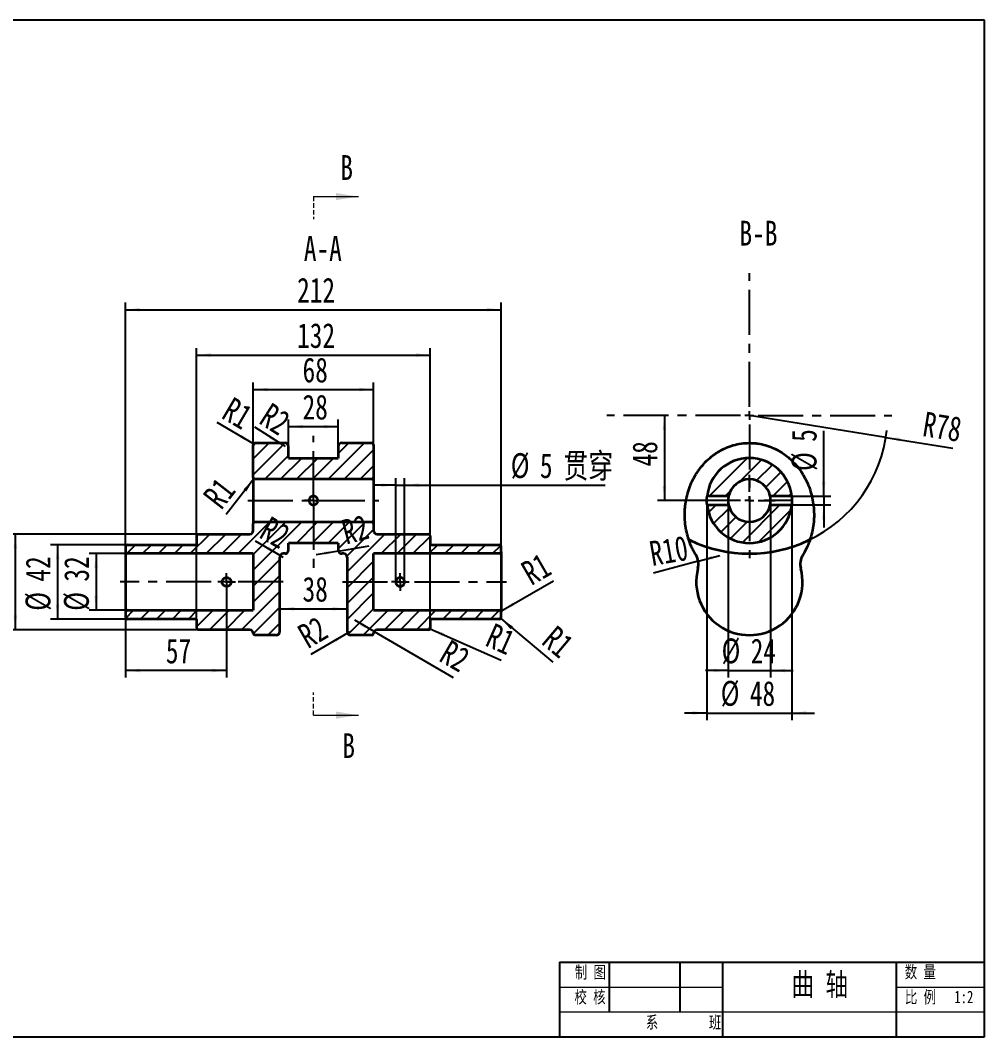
# Model space of a CAD drawing. Header units: millimetres. Extents: x 5 to 415, y 5 to 292.
# Drawn here: x 142.8 to 415, y 5 to 292 of the extents above; entities that cross this region are included whole.
import ezdxf

# ---------------------------------------------------------------- set-up
doc = ezdxf.new("R2010")
doc.units = ezdxf.units.MM
doc.linetypes.add('CENTERX2', pattern=[20.32, 12.7, -2.54, 2.54, -2.54])
doc.linetypes.add('HIDDEN', pattern=[1.905, 1.27, -0.635])
for name, color, linetype in [('中心线', 6, 'CENTERX2'), ('剖面线', 1, 'Continuous'), ('尺寸', 7, 'Continuous')]:
    doc.layers.add(name, color=color, linetype=linetype)
doc.layers.add('轮廓', color=4, linetype='Continuous', lineweight=35)
doc.styles.add('SLDTEXTSTYLE0', font='HYSWLONGFANGSONG.TTF', dxfattribs={"bigfont": 'bigfont'})
doc.styles.add('SLDTEXTSTYLE1', font='HYSWLONGFANGSONG.TTF')
doc.dimstyles.new('SLDDIMSTYLE0', dxfattribs={"dimtxt": 7, "dimasz": 4.08, "dimexe": 0, "dimexo": 0.0625, "dimgap": 1.75, "dimtad": 2, "dimdec": 1, "dimlfac": 2, "dimrnd": 1e-09, "dimzin": 12, "dimdsep": 46, "dimtxsty": 'SLDTEXTSTYLE1', "dimsah": 1, "dimcen": 0.09, "dimadec": 0, "dimazin": 3, "dimtfac": 1, "dimtdec": 1, "dimtofl": 0, "dimtmove": 0, "dimatfit": 3, "dimfxl": 0, "dimfrac": 2, "dimtolj": 1, "dimtzin": 12, "dimarcsym": 0})
doc.dimstyles.new('SLDDIMSTYLE1', dxfattribs={"dimtxt": 7, "dimasz": 4.08, "dimexe": 0, "dimexo": 0.0625, "dimgap": 1.75, "dimtad": 2, "dimdec": 1, "dimlfac": 2, "dimrnd": 1e-09, "dimzin": 12, "dimdsep": 46, "dimtxsty": 'SLDTEXTSTYLE1', "dimsah": 1, "dimcen": 0.09, "dimadec": 0, "dimazin": 3, "dimtfac": 1, "dimtdec": 1, "dimtmove": 0, "dimatfit": 0, "dimfxl": 0, "dimfrac": 2, "dimtolj": 1, "dimtzin": 12, "dimarcsym": 0})
doc.dimstyles.new('SLDDIMSTYLE2', dxfattribs={"dimtxt": 7, "dimasz": 4.08, "dimexe": 0, "dimexo": 0.0625, "dimgap": 1.75, "dimtad": 2, "dimdec": 1, "dimlfac": 2, "dimrnd": 1e-09, "dimzin": 12, "dimdsep": 46, "dimtxsty": 'SLDTEXTSTYLE1', "dimsah": 1, "dimcen": 0, "dimadec": 0, "dimazin": 3, "dimtfac": 1, "dimtdec": 1, "dimtofl": 0, "dimtmove": 0, "dimatfit": 3, "dimfxl": 0, "dimfrac": 2, "dimtolj": 1, "dimtzin": 12, "dimarcsym": 0})
doc.dimstyles.new('SLDDIMSTYLE3', dxfattribs={"dimtxt": 7, "dimasz": 4.08, "dimexe": 0, "dimexo": 0.0625, "dimgap": 1.75, "dimtad": 2, "dimdec": 1, "dimlfac": 2, "dimrnd": 1e-09, "dimzin": 12, "dimdsep": 46, "dimtxsty": 'SLDTEXTSTYLE1', "dimsah": 1, "dimcen": 0, "dimadec": 0, "dimazin": 3, "dimtfac": 1, "dimtdec": 1, "dimtofl": 0, "dimtmove": 1, "dimatfit": 3, "dimfxl": 0, "dimfrac": 2, "dimtolj": 1, "dimtzin": 12, "dimarcsym": 0})

# ---------------------------------------------------------------- blocks, each defined once
blk = doc.blocks.new('_D_5')
at = {"layer": '尺寸'}
for p, q in [((173.04, 141.4), (162.21, 141.4)), ((164.21, 141.4), (164.21, 125.4)), ((173.04, 125.4), (162.21, 125.4))]:
    blk.add_line(p, q, dxfattribs=at)
for points in [[(164.21, 141.4), (163.7, 137.32), (164.71, 137.32)], [(164.21, 125.4), (164.71, 129.48), (163.7, 129.48)]]:
    blk.add_solid(points, dxfattribs=at)
at = {"layer": '尺寸', "char_height": 7, "attachment_point": 1, "rotation": 90, "style": 'SLDTEXTSTYLE1'}
for s, insert in [('32', (155.18, 133.5)), ('%%c', (155.15, 125.27))]:
    blk.add_mtext(s, dxfattribs=dict(at, insert=insert))
blk = doc.blocks.new('_D_6')
at = {"layer": '尺寸'}
for p, q in [((173.04, 143.9), (151.34, 143.9)), ((153.34, 143.9), (153.34, 122.9)), ((173.04, 122.9), (151.34, 122.9))]:
    blk.add_line(p, q, dxfattribs=at)
for points in [[(153.34, 143.9), (152.84, 139.82), (153.85, 139.82)], [(153.34, 122.9), (153.85, 126.98), (152.84, 126.98)]]:
    blk.add_solid(points, dxfattribs=at)
at = {"layer": '尺寸', "char_height": 7, "attachment_point": 1, "rotation": 90, "style": 'SLDTEXTSTYLE1'}
for s, insert in [('42', (144.32, 133.5)), ('%%c', (144.29, 125.27))]:
    blk.add_mtext(s, dxfattribs=dict(at, insert=insert))
blk = doc.blocks.new('_D_7')
at = {"layer": '尺寸'}
for p, q in [((193.04, 146.9), (139.41, 146.9)), ((141.41, 146.9), (141.41, 119.9)), ((193.04, 119.9), (139.41, 119.9))]:
    blk.add_line(p, q, dxfattribs=at)
for points in [[(141.41, 146.9), (140.9, 142.82), (141.91, 142.82)], [(141.41, 119.9), (141.91, 123.98), (140.9, 123.98)]]:
    blk.add_solid(points, dxfattribs=at)
at = {"layer": '尺寸', "char_height": 7, "attachment_point": 1, "rotation": 90, "style": 'SLDTEXTSTYLE1'}
for s, insert in [('54', (132.38, 133.5)), ('%%c', (132.35, 125.27))]:
    blk.add_mtext(s, dxfattribs=dict(at, insert=insert))
blk = doc.blocks.new('_D_8')
at = {"layer": '尺寸'}
for p, q in [((218.54, 171.65), (218.54, 179.27)), ((232.54, 171.65), (232.54, 179.27)), ((218.54, 177.27), (232.54, 177.27))]:
    blk.add_line(p, q, dxfattribs=at)
for points in [[(218.54, 177.27), (222.62, 176.76), (222.62, 177.78)], [(232.54, 177.27), (228.46, 177.78), (228.46, 176.76)]]:
    blk.add_solid(points, dxfattribs=at)
at = {"layer": '尺寸', "insert": (222.48, 186.29), "char_height": 7, "attachment_point": 1, "style": 'SLDTEXTSTYLE1'}
blk.add_mtext('28', dxfattribs=at)
blk = doc.blocks.new('_D_9')
at = {"layer": '尺寸'}
for p, q in [((208.54, 172.15), (208.54, 189.74)), ((242.54, 172.15), (242.54, 189.74)), ((208.54, 187.74), (242.54, 187.74))]:
    blk.add_line(p, q, dxfattribs=at)
for points in [[(208.54, 187.74), (212.62, 187.23), (212.62, 188.25)], [(242.54, 187.74), (238.46, 188.25), (238.46, 187.23)]]:
    blk.add_solid(points, dxfattribs=at)
at = {"layer": '尺寸', "insert": (222.48, 196.76), "char_height": 7, "attachment_point": 1, "style": 'SLDTEXTSTYLE1'}
blk.add_mtext('68', dxfattribs=at)
blk = doc.blocks.new('_D_10')
at = {"layer": '尺寸'}
for p, q in [((172.54, 141.9), (172.54, 212.29)), ((172.54, 210.29), (278.54, 210.29)), ((278.54, 141.9), (278.54, 212.29))]:
    blk.add_line(p, q, dxfattribs=at)
for points in [[(172.54, 210.29), (176.62, 209.78), (176.62, 210.8)], [(278.54, 210.29), (274.46, 210.8), (274.46, 209.78)]]:
    blk.add_solid(points, dxfattribs=at)
at = {"layer": '尺寸', "insert": (220.94, 219.31), "char_height": 7, "attachment_point": 1, "style": 'SLDTEXTSTYLE1'}
blk.add_mtext('212', dxfattribs=at)
blk = doc.blocks.new('_D_11')
at = {"layer": '尺寸'}
blk.add_line((216.04, 125.83), (235.04, 125.83), dxfattribs=at)
for points in [[(216.04, 125.83), (220.12, 125.32), (220.12, 126.34)], [(235.04, 125.83), (230.96, 126.34), (230.96, 125.32)]]:
    blk.add_solid(points, dxfattribs=at)
at = {"layer": '尺寸', "insert": (222.48, 134.85), "char_height": 7, "attachment_point": 1, "style": 'SLDTEXTSTYLE1'}
blk.add_mtext('38', dxfattribs=at)
blk = doc.blocks.new('_D_12')
at = {"layer": '尺寸'}
for p, q in [((248.79, 160.73), (242.44, 160.73)), ((248.79, 133.4), (248.79, 162.73)), ((248.79, 160.73), (251.29, 160.73)), ((251.29, 133.4), (251.29, 162.73)), ((251.29, 160.73), (307.85, 160.73))]:
    blk.add_line(p, q, dxfattribs=at)
for points in [[(248.79, 160.73), (244.71, 161.24), (244.71, 160.22)], [(251.29, 160.73), (255.37, 160.22), (255.37, 161.24)]]:
    blk.add_solid(points, dxfattribs=at)
at = {"layer": '尺寸', "char_height": 7, "attachment_point": 1}
for s, insert, style in [('%%c', (281.24, 169.78), 'SLDTEXTSTYLE1'), ('5', (289.47, 169.75), 'SLDTEXTSTYLE1'), (' 贯穿', (292.54, 169.75), 'SLDTEXTSTYLE0')]:
    blk.add_mtext(s, dxfattribs=dict(at, insert=insert, style=style))
blk = doc.blocks.new('_D_13')
at = {"layer": '尺寸'}
for q in [(278.04, 123.4), (293.08, 110.72)]:
    blk.add_line((278.43, 123.08), q, dxfattribs=at)
blk.add_solid([(278.43, 123.08), (281.22, 120.06), (281.87, 120.83)], dxfattribs=at)
at = {"layer": '尺寸', "insert": (294.12, 121.47), "char_height": 7, "attachment_point": 1, "rotation": 319.8545, "style": 'SLDTEXTSTYLE1'}
blk.add_mtext('R1', dxfattribs=at)
blk = doc.blocks.new('_D_14')
at = {"layer": '尺寸'}
for q in [(293.29, 133.7), (278.04, 124.9)]:
    blk.add_line((278.48, 125.15), q, dxfattribs=at)
blk.add_solid([(278.48, 125.15), (282.27, 126.75), (281.76, 127.63)], dxfattribs=at)
at = {"layer": '尺寸', "insert": (283.55, 138.3), "char_height": 7, "attachment_point": 1, "rotation": 30, "style": 'SLDTEXTSTYLE1'}
blk.add_mtext('R1', dxfattribs=at)
blk = doc.blocks.new('_D_15')
at = {"layer": '尺寸'}
for q in [(258.04, 120.4), (278.52, 111.3)]:
    blk.add_line((258.5, 120.2), q, dxfattribs=at)
blk.add_solid([(258.5, 120.2), (262.02, 118.07), (262.44, 119)], dxfattribs=at)
at = {"layer": '尺寸', "insert": (276.54, 121.94), "char_height": 7, "attachment_point": 1, "rotation": 336.0336, "style": 'SLDTEXTSTYLE1'}
blk.add_mtext('R1', dxfattribs=at)
blk = doc.blocks.new('_D_16')
at = {"layer": '尺寸'}
for q in [(237.19, 122.59), (264.95, 106.45)]:
    blk.add_line((242.68, 119.4), q, dxfattribs=at)
blk.add_solid([(242.68, 119.4), (239.41, 121.89), (238.9, 121.01)], dxfattribs=at)
at = {"layer": '尺寸', "insert": (264.15, 117.33), "char_height": 7, "attachment_point": 1, "rotation": 330, "style": 'SLDTEXTSTYLE1'}
blk.add_mtext('R2', dxfattribs=at)
blk = doc.blocks.new('_D_17')
at = {"layer": '尺寸'}
for q in [(241.26, 143.58), (226.31, 141.1)]:
    blk.add_line((232.58, 142.14), q, dxfattribs=at)
blk.add_solid([(232.58, 142.14), (228.47, 141.97), (228.64, 140.97)], dxfattribs=at)
at = {"layer": '尺寸', "insert": (232.99, 150.71), "char_height": 7, "attachment_point": 1, "rotation": 15, "style": 'SLDTEXTSTYLE1'}
blk.add_mtext('R2', dxfattribs=at)
blk = doc.blocks.new('_D_18')
at = {"layer": '尺寸'}
for q in [(209.21, 144.92), (217.04, 140.4)]:
    blk.add_line((216.18, 140.9), q, dxfattribs=at)
blk.add_solid([(216.18, 140.9), (212.9, 143.38), (212.39, 142.5)], dxfattribs=at)
at = {"layer": '尺寸', "insert": (213.4, 152.18), "char_height": 7, "attachment_point": 1, "rotation": 330, "style": 'SLDTEXTSTYLE1'}
blk.add_mtext('R2', dxfattribs=at)
blk = doc.blocks.new('_D_19')
at = {"layer": '尺寸'}
for q in [(224.85, 112.93), (236.04, 119.4)]:
    blk.add_line((235.18, 118.9), q, dxfattribs=at)
blk.add_solid([(235.18, 118.9), (231.39, 117.3), (231.9, 116.42)], dxfattribs=at)
at = {"layer": '尺寸', "insert": (220.49, 120.47), "char_height": 7, "attachment_point": 1, "rotation": 30, "style": 'SLDTEXTSTYLE1'}
blk.add_mtext('R2', dxfattribs=at)
blk = doc.blocks.new('_D_20')
at = {"layer": '尺寸'}
for q in [(200.9, 152.45), (209.04, 162.9)]:
    blk.add_line((208.74, 162.5), q, dxfattribs=at)
blk.add_solid([(208.74, 162.5), (205.83, 159.6), (206.63, 158.97)], dxfattribs=at)
at = {"layer": '尺寸', "insert": (194.02, 157.81), "char_height": 7, "attachment_point": 1, "rotation": 52.054, "style": 'SLDTEXTSTYLE1'}
blk.add_mtext('R1', dxfattribs=at)
blk = doc.blocks.new('_D_21')
at = {"layer": '尺寸'}
for p, q in [((201.04, 130.9), (201.04, 106.4)), ((172.54, 124.9), (172.54, 106.4)), ((201.04, 108.4), (172.54, 108.4))]:
    blk.add_line(p, q, dxfattribs=at)
for points in [[(172.54, 108.4), (176.62, 107.89), (176.62, 108.91)], [(201.04, 108.4), (196.96, 108.91), (196.96, 107.89)]]:
    blk.add_solid(points, dxfattribs=at)
at = {"layer": '尺寸', "insert": (183.9, 117.42), "char_height": 7, "attachment_point": 1, "style": 'SLDTEXTSTYLE1'}
blk.add_mtext('57', dxfattribs=at)
blk = doc.blocks.new('_D_22')
at = {"layer": '尺寸'}
for q in [(198.42, 178.41), (209.04, 172.15)]:
    blk.add_line((208.61, 172.4), q, dxfattribs=at)
blk.add_solid([(208.61, 172.4), (205.36, 174.91), (204.84, 174.04)], dxfattribs=at)
at = {"layer": '尺寸', "insert": (202.82, 185.88), "char_height": 7, "attachment_point": 1, "rotation": 329.4909, "style": 'SLDTEXTSTYLE1'}
blk.add_mtext('R1', dxfattribs=at)
blk = doc.blocks.new('_D_23')
at = {"layer": '尺寸'}
for p, q in [((192.54, 122.9), (192.54, 199.47)), ((258.54, 122.9), (258.54, 199.47)), ((192.54, 197.47), (258.54, 197.47))]:
    blk.add_line(p, q, dxfattribs=at)
for points in [[(192.54, 197.47), (196.62, 196.96), (196.62, 197.97)], [(258.54, 197.47), (254.46, 197.97), (254.46, 196.96)]]:
    blk.add_solid(points, dxfattribs=at)
at = {"layer": '尺寸', "insert": (220.94, 206.49), "char_height": 7, "attachment_point": 1, "style": 'SLDTEXTSTYLE1'}
blk.add_mtext('132', dxfattribs=at)
blk = doc.blocks.new('_D_24')
at = {"layer": '尺寸'}
for q in [(209.02, 177.1), (217.54, 171.65)]:
    blk.add_line((216.7, 172.19), q, dxfattribs=at)
blk.add_solid([(216.7, 172.19), (213.54, 174.81), (212.99, 173.96)], dxfattribs=at)
at = {"layer": '尺寸', "insert": (213.6, 184.27), "char_height": 7, "attachment_point": 1, "rotation": 327.3948, "style": 'SLDTEXTSTYLE1'}
blk.add_mtext('R2', dxfattribs=at)
blk = doc.blocks.new('SW_CENTERMARKSYMBOL_2')
at = {"layer": '中心线', "color": 0}
for p, q in [((-1.25, 0), (-2.5, 0)), ((0, 0), (-1.25, 0)), ((0, 1.25), (0, 2.5)), ((0, 0), (0, 1.25)), ((0, 0), (0, -1.25)), ((0, 0), (1.25, 0)), ((1.25, 0), (2.5, 0)), ((0, -1.25), (0, -2.5))]:
    blk.add_line(p, q, dxfattribs=at)
blk = doc.blocks.new('SW_CENTERMARKSYMBOL_3')
at = {"layer": '中心线', "color": 0}
for p, q in [((0, 1.25), (0, 18.24)), ((-1.25, 0), (-2.5, 0)), ((0, 0), (-1.25, 0)), ((0, 0), (0, 1.25)), ((0, 0), (0, -1.25)), ((0, 0), (1.25, 0)), ((1.25, 0), (2.5, 0)), ((0, -1.25), (0, -19.82))]:
    blk.add_line(p, q, dxfattribs=at)
blk = doc.blocks.new('SW_CENTERMARKSYMBOL_4')
at = {"layer": '中心线', "color": 0}
for p, q in [((-1.25, 0), (-2.5, 0)), ((0, 0), (-1.25, 0)), ((0, 1.25), (0, 2.5)), ((0, 0), (0, 1.25)), ((0, 0), (0, -1.25)), ((0, 0), (1.25, 0)), ((1.25, 0), (2.5, 0)), ((0, -1.25), (0, -2.5))]:
    blk.add_line(p, q, dxfattribs=at)
blk = doc.blocks.new('_D_25')
at = {"layer": '尺寸'}
for p, q in [((324.62, 180.4), (324.62, 156.4)), ((341.34, 156.4), (322.62, 156.4))]:
    blk.add_line(p, q, dxfattribs=at)
for points in [[(324.62, 180.4), (324.11, 176.32), (325.12, 176.32)], [(324.62, 156.4), (325.12, 160.48), (324.11, 160.48)]]:
    blk.add_solid(points, dxfattribs=at)
at = {"layer": '尺寸', "insert": (315.59, 166.01), "char_height": 7, "attachment_point": 1, "rotation": 90, "style": 'SLDTEXTSTYLE1'}
blk.add_mtext('48', dxfattribs=at)
blk = doc.blocks.new('_D_26')
at = {"layer": '尺寸'}
for q in [(348.59, 180.4), (405.97, 171.21)]:
    blk.add_line((387.1, 174.23), q, dxfattribs=at)
blk.add_arc((348.59, 180.4), 39, 295.3837, 353.841, dxfattribs=at)
blk.add_solid([(387.1, 174.23), (391.05, 173.09), (391.21, 174.09)], dxfattribs=at)
at = {"layer": '尺寸', "insert": (398.32, 181.56), "char_height": 7, "attachment_point": 1, "rotation": 350.9053, "style": 'SLDTEXTSTYLE1'}
blk.add_mtext('R78', dxfattribs=at)
blk = doc.blocks.new('_D_27')
at = {"layer": '尺寸'}
for p, q in [((369.58, 157.65), (369.58, 176.05)), ((360.53, 157.65), (371.58, 157.65)), ((360.53, 155.15), (371.58, 155.15)), ((369.58, 157.65), (369.58, 155.15)), ((369.58, 155.15), (369.58, 148.8))]:
    blk.add_line(p, q, dxfattribs=at)
for points in [[(369.58, 157.65), (370.09, 161.73), (369.07, 161.73)], [(369.58, 155.15), (369.07, 151.07), (370.09, 151.07)]]:
    blk.add_solid(points, dxfattribs=at)
at = {"layer": '尺寸', "char_height": 7, "attachment_point": 1, "rotation": 90, "style": 'SLDTEXTSTYLE1'}
for s, insert in [('5', (360.56, 172.98)), ('%%c', (360.53, 164.75))]:
    blk.add_mtext(s, dxfattribs=dict(at, insert=insert))
blk = doc.blocks.new('_D_28')
at = {"layer": '尺寸'}
for q in [(340.3, 140.9), (321.5, 135.9)]:
    blk.add_line((334.16, 139.27), q, dxfattribs=at)
blk.add_solid([(334.16, 139.27), (338.23, 139.83), (337.97, 140.81)], dxfattribs=at)
at = {"layer": '尺寸', "insert": (319.96, 144.79), "char_height": 7, "attachment_point": 1, "rotation": 9.8565, "style": 'SLDTEXTSTYLE1'}
blk.add_mtext('R10', dxfattribs=at)
blk = doc.blocks.new('_D_29')
at = {"layer": '尺寸'}
for p, q in [((342.59, 156.4), (342.59, 106.4)), ((354.59, 156.4), (354.59, 106.4)), ((342.59, 108.4), (336.24, 108.4)), ((342.59, 108.4), (354.59, 108.4)), ((354.59, 108.4), (360.94, 108.4))]:
    blk.add_line(p, q, dxfattribs=at)
for points in [[(342.59, 108.4), (338.51, 108.91), (338.51, 107.89)], [(354.59, 108.4), (358.67, 107.89), (358.67, 108.91)]]:
    blk.add_solid(points, dxfattribs=at)
at = {"layer": '尺寸', "char_height": 7, "attachment_point": 1, "rotation": 0, "style": 'SLDTEXTSTYLE1'}
for s, insert in [('%%c', (340.74, 117.45)), ('24', (348.97, 117.42))]:
    blk.add_mtext(s, dxfattribs=dict(at, insert=insert))
blk = doc.blocks.new('_D_30')
at = {"layer": '尺寸'}
for p, q in [((336.59, 156.4), (336.59, 94.4)), ((360.59, 156.4), (360.59, 94.4)), ((336.59, 96.4), (330.24, 96.4)), ((336.59, 96.4), (360.59, 96.4)), ((360.59, 96.4), (366.94, 96.4))]:
    blk.add_line(p, q, dxfattribs=at)
for points in [[(336.59, 96.4), (332.51, 96.91), (332.51, 95.89)], [(360.59, 96.4), (364.67, 95.89), (364.67, 96.91)]]:
    blk.add_solid(points, dxfattribs=at)
at = {"layer": '尺寸', "char_height": 7, "attachment_point": 1, "style": 'SLDTEXTSTYLE1'}
for s, insert in [('%%c', (340.5, 105.45)), ('48', (348.73, 105.42))]:
    blk.add_mtext(s, dxfattribs=dict(at, insert=insert))
blk = doc.blocks.new('SW_CENTERMARKSYMBOL_5')
at = {"layer": '中心线', "color": 0}
for p, q in [((0, 2.5), (0, 7.25)), ((-2.5, 0), (-7.25, 0)), ((0, 0), (-1.25, 0)), ((0, 0), (0, 1.25)), ((0, 0), (0, -1.25)), ((0, 0), (1.25, 0)), ((2.5, 0), (7.25, 0)), ((0, -2.5), (0, -7.25))]:
    blk.add_line(p, q, dxfattribs=at)
blk = doc.blocks.new('SW_CENTERMARKSYMBOL_6')
at = {"layer": '中心线', "color": 0}
for p, q in [((0, 2.5), (0, 40.25)), ((-2.5, 0), (-40.25, 0)), ((0, 0), (-1.25, 0)), ((0, 0), (0, 1.25)), ((0, 0), (0, -1.25)), ((0, 0), (1.25, 0)), ((2.5, 0), (40.25, 0)), ((0, -2.5), (0, -40.25))]:
    blk.add_line(p, q, dxfattribs=at)

msp = doc.modelspace()

# ---------------------------------------------------------------- hatches: boundary and pattern name
at = {"layer": '剖面线'}
h = msp.add_hatch(dxfattribs=at)
h.set_pattern_fill('ANSI31', color=256, style=0)
edge = h.paths.add_edge_path(flags=0)
edge.add_line((209.045, 162.399), (242.045, 162.399))
edge.add_arc((242.045, 162.899), 0.5, 270, 360)
edge.add_line((242.545, 162.899), (242.545, 172.149))
edge.add_arc((242.045, 172.149), 0.5, 0, 90)
edge.add_line((242.045, 172.649), (233.545, 172.649))
edge.add_arc((233.545, 171.649), 1, 90, 180)
edge.add_line((232.545, 171.649), (232.545, 168.399))
edge.add_line((232.545, 168.399), (218.545, 168.399))
edge.add_line((218.545, 168.399), (218.545, 171.649))
edge.add_arc((217.545, 171.649), 1, 0, 90)
edge.add_line((217.545, 172.649), (209.045, 172.649))
edge.add_arc((209.045, 172.149), 0.5, 90, 180)
edge.add_line((208.545, 172.149), (208.545, 162.899))
edge.add_arc((209.045, 162.899), 0.5, 180, 270)
h = msp.add_hatch(dxfattribs=at)
h.set_pattern_fill('ANSI31', color=256, style=0)
edge = h.paths.add_edge_path(flags=0)
edge.add_line((354.463, 157.649), (360.529, 157.649))
edge.add_arc((348.594, 156.399), 12, 5.97916, 174.02084)
edge.add_line((336.66, 157.649), (342.726, 157.649))
edge.add_arc((348.594, 156.399), 6, 12.0247, 167.9753, ccw=False)
h = msp.add_hatch(dxfattribs=at)
h.set_pattern_fill('ANSI31', color=256, style=0)
edge = h.paths.add_edge_path(flags=0)
edge.add_line((360.529, 155.149), (354.463, 155.149))
edge.add_arc((348.594, 156.399), 6, 192.0247, 347.9753, ccw=False)
edge.add_line((342.726, 155.149), (336.66, 155.149))
edge.add_arc((348.594, 156.399), 12, 185.97916, 354.02084)
h = msp.add_hatch(dxfattribs=at)
h.set_pattern_fill('ANSI31', color=256, style=0)
edge = h.paths.add_edge_path(flags=0)
edge.add_line((278.545, 141.899), (278.545, 143.399))
edge.add_arc((278.045, 143.399), 0.5, 0, 90)
edge.add_line((278.045, 143.899), (258.545, 143.899))
edge.add_line((258.545, 143.899), (258.545, 146.399))
edge.add_arc((258.045, 146.399), 0.5, 0, 90)
edge.add_line((258.045, 146.899), (243.545, 146.899))
edge.add_arc((243.545, 147.899), 1, 180, 270, ccw=False)
edge.add_line((242.545, 147.899), (242.545, 149.899))
edge.add_arc((242.045, 149.899), 0.5, 0, 90)
edge.add_line((242.045, 150.399), (209.045, 150.399))
edge.add_arc((209.045, 149.899), 0.5, 90, 180)
edge.add_line((208.545, 149.899), (208.545, 147.899))
edge.add_arc((207.545, 147.899), 1, 270, 360, ccw=False)
edge.add_line((207.545, 146.899), (193.045, 146.899))
edge.add_arc((193.045, 146.399), 0.5, 90, 180)
edge.add_line((192.545, 146.399), (192.545, 143.899))
edge.add_line((192.545, 143.899), (173.045, 143.899))
edge.add_arc((173.045, 143.399), 0.5, 90, 180)
edge.add_line((172.545, 143.399), (172.545, 141.899))
edge.add_arc((173.045, 141.899), 0.5, 180, 270)
edge.add_line((173.045, 141.399), (208.545, 141.399))
edge.add_line((208.545, 141.399), (208.545, 125.399))
edge.add_line((208.545, 125.399), (173.045, 125.399))
edge.add_arc((173.045, 124.899), 0.5, 90, 180)
edge.add_line((172.545, 124.899), (172.545, 123.399))
edge.add_arc((173.045, 123.399), 0.5, 180, 270)
edge.add_line((173.045, 122.899), (192.545, 122.899))
edge.add_line((192.545, 122.899), (192.545, 120.399))
edge.add_arc((193.045, 120.399), 0.5, 180, 270)
edge.add_line((193.045, 119.899), (207.545, 119.899))
edge.add_arc((207.545, 118.899), 1, 0, 90, ccw=False)
edge.add_arc((209.045, 118.899), 0.5, 180, 270)
edge.add_line((209.045, 118.399), (215.045, 118.399))
edge.add_arc((215.045, 119.399), 1, 270, 360)
edge.add_line((216.045, 119.399), (216.045, 140.399))
edge.add_arc((217.045, 140.399), 1, 90, 180, ccw=False)
edge.add_line((217.045, 141.399), (217.545, 141.399))
edge.add_arc((217.545, 142.399), 1, 270, 360)
edge.add_line((218.545, 142.399), (218.545, 144.399))
edge.add_line((218.545, 144.399), (232.545, 144.399))
edge.add_line((232.545, 144.399), (232.545, 142.399))
edge.add_arc((233.545, 142.399), 1, 180, 270)
edge.add_line((233.545, 141.399), (234.045, 141.399))
edge.add_arc((234.045, 140.399), 1, 0, 90, ccw=False)
edge.add_line((235.045, 140.399), (235.045, 119.399))
edge.add_arc((236.045, 119.399), 1, 180, 270)
edge.add_line((236.045, 118.399), (242.045, 118.399))
edge.add_arc((242.045, 118.899), 0.5, 270, 360)
edge.add_arc((243.545, 118.899), 1, 90, 180, ccw=False)
edge.add_line((243.545, 119.899), (258.045, 119.899))
edge.add_arc((258.045, 120.399), 0.5, 270, 360)
edge.add_line((258.545, 120.399), (258.545, 122.899))
edge.add_line((258.545, 122.899), (278.045, 122.899))
edge.add_arc((278.045, 123.399), 0.5, 270, 360)
edge.add_line((278.545, 123.399), (278.545, 124.899))
edge.add_arc((278.045, 124.899), 0.5, 0, 90)
edge.add_line((278.045, 125.399), (242.545, 125.399))
edge.add_line((242.545, 125.399), (242.545, 141.399))
edge.add_line((242.545, 141.399), (278.045, 141.399))
edge.add_arc((278.045, 141.899), 0.5, 270, 360)

# ---------------------------------------------------------------- linework, layer by layer
at = {"color": 7, "linetype": 'Continuous', "lineweight": 25}
for p, q in [((415, 292), (5, 292)), ((415, 5), (415, 292)), ((295, 26), (415, 26)), ((295, 26), (295, 5)), ((309, 26), (309, 12)), ((329, 26), (329, 12)), ((340.986, 26), (341, 5)), ((390, 26), (390, 5)), ((340.986, 12), (340.986, 5)), ((5, 5), (415, 5))]:
    msp.add_line(p, q, dxfattribs=at)
at = {"color": 7, "linetype": 'HIDDEN', "lineweight": 18}
for p, q in [((225.545, 242.232), (225.545, 235.882)), ((225.545, 95.799), (225.545, 102.149))]:
    msp.add_line(p, q, dxfattribs=at)
at = {"color": 7, "linetype": 'Continuous', "lineweight": 18}
for p, q in [((225.545, 242.232), (238.245, 242.232)), ((225.545, 95.799), (238.245, 95.799)), ((295, 19), (340.991, 19)), ((390, 19), (415, 19)), ((295, 12), (415, 12))]:
    msp.add_line(p, q, dxfattribs=at)
for points in [[(238.245, 242.232), (231.895, 243.248), (231.895, 241.216)], [(238.245, 95.799), (231.895, 96.815), (231.895, 94.783)]]:
    msp.add_solid(points, dxfattribs=at)
at = {"layer": '中心线'}
for p, q in [((207.045, 156.399), (244.045, 156.399)), ((343.06, 156.399), (334.969, 156.399)), ((360.856, 156.399), (352.765, 156.399)), ((217.045, 133.399), (171.045, 133.399)), ((233.751, 133.399), (280.045, 133.399))]:
    msp.add_line(p, q, dxfattribs=at)
at = {"layer": '轮廓'}
for p, q in [((209.045, 172.649), (217.545, 172.649)), ((217.545, 172.642), (217.545, 172.649)), ((233.545, 172.649), (242.045, 172.649)), ((233.545, 172.642), (233.545, 172.649)), ((208.545, 162.899), (208.545, 172.149)), ((218.545, 171.649), (218.545, 171.642)), ((218.545, 168.399), (218.545, 171.649)), ((232.545, 171.649), (232.545, 171.642)), ((232.545, 171.649), (232.545, 168.399)), ((242.545, 172.149), (242.545, 162.899)), ((218.545, 168.399), (232.545, 168.399)), ((208.545, 162.899), (208.545, 149.899)), ((242.045, 162.399), (209.045, 162.399)), ((242.545, 162.899), (242.545, 149.899)), ((342.726, 157.649), (336.66, 157.649)), ((336.66, 155.149), (342.726, 155.149)), ((360.529, 157.649), (354.463, 157.649)), ((354.463, 155.149), (360.529, 155.149)), ((208.545, 147.899), (208.545, 149.899)), ((209.045, 150.399), (242.045, 150.399)), ((242.545, 149.899), (242.545, 147.899)), ((192.545, 146.399), (192.545, 143.899)), ((193.045, 146.899), (207.545, 146.899)), ((243.545, 146.899), (258.045, 146.899)), ((258.545, 143.899), (258.545, 146.399)), ((173.045, 143.899), (192.545, 143.899)), ((232.545, 144.399), (218.545, 144.399)), ((218.545, 142.399), (218.545, 144.399)), ((232.545, 144.399), (232.545, 142.399)), ((258.545, 143.899), (278.045, 143.899)), ((172.545, 143.399), (172.545, 141.899)), ((172.545, 141.899), (172.545, 124.899)), ((208.545, 141.399), (173.045, 141.399)), ((208.545, 141.399), (208.545, 125.399)), ((217.545, 141.399), (217.045, 141.399)), ((234.045, 141.399), (233.545, 141.399)), ((278.045, 141.399), (242.545, 141.399)), ((242.545, 125.399), (242.545, 141.399)), ((278.545, 141.899), (278.545, 143.399)), ((278.545, 141.899), (278.545, 124.899)), ((216.045, 119.399), (216.045, 140.399)), ((235.045, 140.399), (235.045, 119.399)), ((172.545, 124.899), (172.545, 123.399)), ((173.045, 125.399), (208.545, 125.399)), ((242.545, 125.399), (278.045, 125.399)), ((278.545, 123.399), (278.545, 124.899)), ((192.545, 122.899), (173.045, 122.899)), ((192.545, 122.899), (192.545, 120.399)), ((278.045, 122.899), (258.545, 122.899)), ((258.545, 120.399), (258.545, 122.899)), ((207.545, 119.899), (193.045, 119.899)), ((215.045, 118.399), (209.045, 118.399)), ((242.045, 118.399), (236.045, 118.399)), ((258.045, 119.899), (243.545, 119.899))]:
    msp.add_line(p, q, dxfattribs=at)
for centre, radius, start, end in [((209.045, 172.149), 0.5, 90, 180), ((217.545, 171.649), 1, 0, 90), ((233.545, 171.649), 1, 90, 180), ((242.045, 172.149), 0.5, 0, 90), ((348.594, 156.399), 12, 5.97916, 174.02084), ((209.045, 162.899), 0.5, 180, 270), ((242.045, 162.899), 0.5, 270, 0), ((348.594, 156.399), 6, 12.0247, 167.9753), ((348.594, 156.399), 12, 185.97916, 354.02084), ((348.594, 156.399), 6, 192.0247, 347.9753), ((209.045, 149.899), 0.5, 90, 180), ((242.045, 149.899), 0.5, 0, 90), ((193.045, 146.399), 0.5, 90, 180), ((207.545, 147.899), 1, 270, 0), ((243.545, 147.899), 1, 180, 270), ((258.045, 146.399), 0.5, 0, 90), ((173.045, 143.399), 0.5, 90, 180), ((278.045, 143.399), 0.5, 0, 90), ((332.305, 146.067), 1, 197.34117, 244.61634), ((348.594, 180.399), 39, 244.61634, 295.38366), ((364.884, 146.067), 1, 295.38366, 342.65883), ((173.045, 141.899), 0.5, 180, 270), ((217.045, 140.399), 1, 90, 180), ((217.545, 142.399), 1, 270, 0), ((233.545, 142.399), 1, 180, 270), ((234.045, 140.399), 1, 0, 90), ((278.045, 141.899), 0.5, 270, 0), ((329.233, 138.411), 5, 345.48595, 31.47069), ((367.956, 138.411), 5, 148.52931, 194.51405), ((348.594, 133.399), 15, 165.48595, 14.51405), ((173.045, 124.899), 0.5, 90, 180), ((278.045, 124.899), 0.5, 0, 90), ((173.045, 123.399), 0.5, 180, 270), ((278.045, 123.399), 0.5, 270, 0), ((193.045, 120.399), 0.5, 180, 270), ((207.545, 118.899), 1, 0, 90), ((209.045, 118.899), 0.5, 180, 270), ((215.045, 119.399), 1, 270, 0), ((236.045, 119.399), 1, 180, 270), ((242.045, 118.899), 0.5, 270, 0), ((243.545, 118.899), 1, 90, 180), ((258.045, 120.399), 0.5, 270, 0)]:
    msp.add_arc(centre, radius, start, end, dxfattribs=at)
for points, knots in [([(331.35, 145.769), (330.887, 147.253), (330.588, 148.76), (330.371, 151.053), (330.338, 151.823), (330.349, 152.986), (330.362, 153.375), (330.409, 154.147), (330.442, 154.531), (330.658, 156.442), (330.985, 157.943), (331.597, 159.782), (331.73, 160.148), (332.013, 160.868), (332.164, 161.223), (332.645, 162.273), (333.003, 162.953), (333.596, 163.944), (333.804, 164.269), (334.238, 164.908), (334.466, 165.223), (335.175, 166.147), (335.681, 166.731), (336.756, 167.831), (337.325, 168.349), (338.231, 169.072), (338.542, 169.305), (339.179, 169.751), (339.504, 169.963), (340.493, 170.563), (341.175, 170.919), (342.232, 171.383), (342.59, 171.526), (343.318, 171.789), (343.69, 171.908), (344.809, 172.227), (345.563, 172.385), (347.084, 172.597), (347.851, 172.65), (349.013, 172.648), (349.404, 172.633), (350.177, 172.577), (350.56, 172.535), (351.701, 172.371), (352.45, 172.21), (353.555, 171.891), (353.921, 171.772), (354.646, 171.508), (355.006, 171.362), (356.073, 170.89), (356.753, 170.531), (358.059, 169.732), (358.684, 169.293), (359.58, 168.574), (359.873, 168.324), (360.443, 167.806), (360.723, 167.536), (361.535, 166.701), (362.037, 166.118), (362.968, 164.902), (363.396, 164.27), (364.183, 162.958), (364.541, 162.277), (365.025, 161.222), (365.177, 160.863), (365.46, 160.145), (365.591, 159.783), (366.198, 157.962), (366.526, 156.466), (366.788, 154.167), (366.836, 153.39), (366.847, 152.227), (366.841, 151.838), (366.808, 151.064), (366.782, 150.679), (366.601, 148.761), (366.301, 147.252), (365.839, 145.769)], [0, 0, 0, 0, 0.0625, 0.0625, 0.09375, 0.09375, 0.109375, 0.109375, 0.125, 0.125, 0.1875, 0.1875, 0.203125, 0.203125, 0.21875, 0.21875, 0.25, 0.25, 0.265625, 0.265625, 0.28125, 0.28125, 0.3125, 0.3125, 0.34375, 0.34375, 0.359375, 0.359375, 0.375, 0.375, 0.40625, 0.40625, 0.421875, 0.421875, 0.4375, 0.4375, 0.46875, 0.46875, 0.5, 0.5, 0.515625, 0.515625, 0.53125, 0.53125, 0.5625, 0.5625, 0.578125, 0.578125, 0.59375, 0.59375, 0.625, 0.625, 0.65625, 0.65625, 0.671875, 0.671875, 0.6875, 0.6875, 0.71875, 0.71875, 0.75, 0.75, 0.78125, 0.78125, 0.796875, 0.796875, 0.8125, 0.8125, 0.875, 0.875, 0.90625, 0.90625, 0.921875, 0.921875, 0.9375, 0.9375, 1, 1, 1, 1]), ([(224.295, 156.399), (224.295, 156.481), (224.303, 156.563), (224.335, 156.723), (224.359, 156.802), (224.422, 156.954), (224.46, 157.025), (224.551, 157.161), (224.603, 157.225), (224.776, 157.398), (224.915, 157.491), (225.14, 157.584), (225.22, 157.608), (225.381, 157.641), (225.462, 157.649), (225.626, 157.649), (225.709, 157.641), (225.869, 157.609), (225.947, 157.585), (226.099, 157.522), (226.172, 157.483), (226.307, 157.393), (226.37, 157.341), (226.487, 157.225), (226.538, 157.162), (226.629, 157.027), (226.668, 156.953), (226.731, 156.802), (226.754, 156.725), (226.786, 156.564), (226.795, 156.481), (226.795, 156.236), (226.762, 156.071), (226.668, 155.845), (226.629, 155.772), (226.538, 155.636), (226.487, 155.573), (226.372, 155.458), (226.308, 155.405), (226.172, 155.315), (226.101, 155.276), (225.873, 155.181), (225.711, 155.149), (225.463, 155.149), (225.382, 155.157), (225.221, 155.188), (225.142, 155.213), (224.991, 155.275), (224.919, 155.313), (224.783, 155.404), (224.719, 155.457), (224.547, 155.629), (224.453, 155.768), (224.359, 155.993), (224.335, 156.073), (224.303, 156.234), (224.295, 156.316), (224.295, 156.399)], [0, 0, 0, 0, 0.03125, 0.03125, 0.0625, 0.0625, 0.09375, 0.09375, 0.125, 0.125, 0.1875, 0.1875, 0.21875, 0.21875, 0.25, 0.25, 0.28125, 0.28125, 0.3125, 0.3125, 0.34375, 0.34375, 0.375, 0.375, 0.40625, 0.40625, 0.4375, 0.4375, 0.46875, 0.46875, 0.5, 0.5, 0.5625, 0.5625, 0.59375, 0.59375, 0.625, 0.625, 0.65625, 0.65625, 0.6875, 0.6875, 0.75, 0.75, 0.78125, 0.78125, 0.8125, 0.8125, 0.84375, 0.84375, 0.875, 0.875, 0.9375, 0.9375, 0.96875, 0.96875, 1, 1, 1, 1]), ([(336.66, 155.149), (336.66, 155.149), (336.659, 155.157), (336.655, 155.189), (336.653, 155.213), (336.647, 155.275), (336.643, 155.314), (336.635, 155.405), (336.631, 155.457), (336.623, 155.573), (336.618, 155.636), (336.61, 155.772), (336.607, 155.845), (336.601, 155.996), (336.598, 156.074), (336.595, 156.235), (336.594, 156.318), (336.594, 156.481), (336.595, 156.562), (336.598, 156.723), (336.601, 156.802), (336.607, 156.953), (336.61, 157.025), (336.618, 157.162), (336.623, 157.225), (336.631, 157.34), (336.635, 157.393), (336.643, 157.484), (336.647, 157.522), (336.653, 157.585), (336.655, 157.609), (336.659, 157.641), (336.66, 157.649), (336.66, 157.649)], [0, 0, 0, 0, 0.0625, 0.0625, 0.125, 0.125, 0.1875, 0.1875, 0.25, 0.25, 0.3125, 0.3125, 0.375, 0.375, 0.4375, 0.4375, 0.5, 0.5, 0.5625, 0.5625, 0.625, 0.625, 0.6875, 0.6875, 0.75, 0.75, 0.8125, 0.8125, 0.875, 0.875, 0.9375, 0.9375, 1, 1, 1, 1]), ([(342.726, 157.649), (342.726, 157.649), (342.724, 157.64), (342.717, 157.608), (342.713, 157.585), (342.7, 157.522), (342.693, 157.483), (342.677, 157.392), (342.668, 157.34), (342.651, 157.224), (342.643, 157.161), (342.627, 157.026), (342.619, 156.953), (342.607, 156.802), (342.603, 156.724), (342.596, 156.563), (342.594, 156.48), (342.594, 156.235), (342.601, 156.07), (342.619, 155.844), (342.627, 155.771), (342.643, 155.635), (342.651, 155.573), (342.668, 155.457), (342.677, 155.405), (342.693, 155.314), (342.7, 155.276), (342.719, 155.181), (342.726, 155.149), (342.726, 155.149)], [0, 0, 0, 0, 0.0625, 0.0625, 0.125, 0.125, 0.1875, 0.1875, 0.25, 0.25, 0.3125, 0.3125, 0.375, 0.375, 0.4375, 0.4375, 0.5, 0.5, 0.625, 0.625, 0.6875, 0.6875, 0.75, 0.75, 0.8125, 0.8125, 0.875, 0.875, 1, 1, 1, 1]), ([(354.463, 155.149), (354.463, 155.149), (354.464, 155.157), (354.471, 155.189), (354.476, 155.213), (354.488, 155.276), (354.496, 155.315), (354.512, 155.405), (354.52, 155.457), (354.538, 155.573), (354.546, 155.636), (354.562, 155.771), (354.569, 155.845), (354.581, 155.996), (354.586, 156.074), (354.593, 156.234), (354.594, 156.317), (354.594, 156.562), (354.587, 156.727), (354.569, 156.953), (354.562, 157.026), (354.546, 157.162), (354.537, 157.225), (354.52, 157.34), (354.512, 157.393), (354.496, 157.483), (354.488, 157.522), (354.47, 157.616), (354.463, 157.649), (354.463, 157.649)], [0, 0, 0, 0, 0.0625, 0.0625, 0.125, 0.125, 0.1875, 0.1875, 0.25, 0.25, 0.3125, 0.3125, 0.375, 0.375, 0.4375, 0.4375, 0.5, 0.5, 0.625, 0.625, 0.6875, 0.6875, 0.75, 0.75, 0.8125, 0.8125, 0.875, 0.875, 1, 1, 1, 1]), ([(360.529, 157.649), (360.529, 157.649), (360.53, 157.641), (360.533, 157.608), (360.536, 157.585), (360.542, 157.522), (360.545, 157.483), (360.553, 157.392), (360.557, 157.341), (360.566, 157.224), (360.57, 157.161), (360.578, 157.026), (360.582, 156.952), (360.588, 156.801), (360.59, 156.723), (360.593, 156.563), (360.594, 156.48), (360.594, 156.317), (360.593, 156.235), (360.59, 156.074), (360.588, 155.995), (360.582, 155.845), (360.578, 155.772), (360.57, 155.635), (360.566, 155.573), (360.557, 155.457), (360.553, 155.404), (360.545, 155.314), (360.542, 155.275), (360.536, 155.213), (360.533, 155.189), (360.53, 155.157), (360.529, 155.149), (360.529, 155.149)], [0, 0, 0, 0, 0.0625, 0.0625, 0.125, 0.125, 0.1875, 0.1875, 0.25, 0.25, 0.3125, 0.3125, 0.375, 0.375, 0.4375, 0.4375, 0.5, 0.5, 0.5625, 0.5625, 0.625, 0.625, 0.6875, 0.6875, 0.75, 0.75, 0.8125, 0.8125, 0.875, 0.875, 0.9375, 0.9375, 1, 1, 1, 1]), ([(333.497, 141.021), (333.269, 141.393), (333.054, 141.772), (332.647, 142.542), (332.455, 142.934), (331.918, 144.124), (331.61, 144.937), (331.35, 145.769)], [0, 0, 0, 0, 0.25, 0.25, 0.5, 0.5, 1, 1, 1, 1]), ([(365.839, 145.769), (365.709, 145.353), (365.566, 144.941), (365.257, 144.127), (365.09, 143.724), (364.552, 142.534), (364.147, 141.765), (363.691, 141.021)], [0, 0, 0, 0, 0.25, 0.25, 0.5, 0.5, 1, 1, 1, 1]), ([(202.295, 133.399), (202.295, 133.481), (202.287, 133.563), (202.255, 133.723), (202.231, 133.802), (202.168, 133.953), (202.129, 134.025), (202.039, 134.161), (201.986, 134.225), (201.871, 134.34), (201.808, 134.392), (201.672, 134.483), (201.599, 134.522), (201.449, 134.584), (201.37, 134.608), (201.208, 134.641), (201.127, 134.649), (200.964, 134.649), (200.881, 134.641), (200.72, 134.609), (200.642, 134.585), (200.491, 134.522), (200.418, 134.483), (200.283, 134.393), (200.219, 134.341), (200.103, 134.225), (200.051, 134.162), (199.961, 134.026), (199.922, 133.953), (199.859, 133.802), (199.835, 133.724), (199.803, 133.564), (199.795, 133.481), (199.795, 133.236), (199.827, 133.071), (199.921, 132.845), (199.96, 132.773), (200.051, 132.636), (200.102, 132.573), (200.218, 132.458), (200.282, 132.405), (200.417, 132.314), (200.489, 132.276), (200.64, 132.213), (200.72, 132.189), (200.88, 132.157), (200.961, 132.149), (201.126, 132.149), (201.208, 132.157), (201.368, 132.188), (201.447, 132.212), (201.598, 132.275), (201.67, 132.313), (201.806, 132.404), (201.87, 132.457), (202.043, 132.629), (202.136, 132.768), (202.23, 132.994), (202.254, 133.073), (202.287, 133.234), (202.295, 133.316), (202.295, 133.399)], [0, 0, 0, 0, 0.03125, 0.03125, 0.0625, 0.0625, 0.09375, 0.09375, 0.125, 0.125, 0.15625, 0.15625, 0.1875, 0.1875, 0.21875, 0.21875, 0.25, 0.25, 0.28125, 0.28125, 0.3125, 0.3125, 0.34375, 0.34375, 0.375, 0.375, 0.40625, 0.40625, 0.4375, 0.4375, 0.46875, 0.46875, 0.5, 0.5, 0.5625, 0.5625, 0.59375, 0.59375, 0.625, 0.625, 0.65625, 0.65625, 0.6875, 0.6875, 0.71875, 0.71875, 0.75, 0.75, 0.78125, 0.78125, 0.8125, 0.8125, 0.84375, 0.84375, 0.875, 0.875, 0.9375, 0.9375, 0.96875, 0.96875, 1, 1, 1, 1]), ([(248.795, 133.399), (248.795, 133.481), (248.803, 133.563), (248.835, 133.723), (248.859, 133.802), (248.922, 133.953), (248.96, 134.025), (249.051, 134.161), (249.103, 134.225), (249.219, 134.34), (249.281, 134.392), (249.418, 134.483), (249.491, 134.522), (249.641, 134.584), (249.72, 134.608), (249.881, 134.641), (249.962, 134.649), (250.126, 134.649), (250.209, 134.641), (250.369, 134.609), (250.447, 134.585), (250.599, 134.522), (250.672, 134.483), (250.807, 134.393), (250.87, 134.341), (250.987, 134.225), (251.038, 134.162), (251.129, 134.026), (251.168, 133.953), (251.231, 133.802), (251.254, 133.724), (251.286, 133.564), (251.295, 133.481), (251.295, 133.236), (251.262, 133.071), (251.169, 132.845), (251.13, 132.773), (251.039, 132.636), (250.987, 132.573), (250.872, 132.458), (250.808, 132.405), (250.672, 132.314), (250.6, 132.276), (250.449, 132.213), (250.37, 132.189), (250.21, 132.157), (250.128, 132.149), (249.963, 132.149), (249.882, 132.157), (249.722, 132.188), (249.642, 132.212), (249.491, 132.275), (249.419, 132.313), (249.283, 132.404), (249.219, 132.457), (249.046, 132.629), (248.953, 132.768), (248.859, 132.994), (248.835, 133.073), (248.803, 133.234), (248.795, 133.316), (248.795, 133.399)], [0, 0, 0, 0, 0.03125, 0.03125, 0.0625, 0.0625, 0.09375, 0.09375, 0.125, 0.125, 0.15625, 0.15625, 0.1875, 0.1875, 0.21875, 0.21875, 0.25, 0.25, 0.28125, 0.28125, 0.3125, 0.3125, 0.34375, 0.34375, 0.375, 0.375, 0.40625, 0.40625, 0.4375, 0.4375, 0.46875, 0.46875, 0.5, 0.5, 0.5625, 0.5625, 0.59375, 0.59375, 0.625, 0.625, 0.65625, 0.65625, 0.6875, 0.6875, 0.71875, 0.71875, 0.75, 0.75, 0.78125, 0.78125, 0.8125, 0.8125, 0.84375, 0.84375, 0.875, 0.875, 0.9375, 0.9375, 0.96875, 0.96875, 1, 1, 1, 1])]:
    msp.add_open_spline(points, degree=3, knots=knots, dxfattribs=at)

# ---------------------------------------------------------------- block references
at = {"layer": '中心线'}
for name, p in [('SW_CENTERMARKSYMBOL_6', (348.594, 180.399)), ('SW_CENTERMARKSYMBOL_3', (225.545, 156.399)), ('SW_CENTERMARKSYMBOL_5', (348.594, 156.399)), ('SW_CENTERMARKSYMBOL_4', (201.045, 133.399)), ('SW_CENTERMARKSYMBOL_2', (250.045, 133.399))]:
    msp.add_blockref(name, p, dxfattribs=at)

# ---------------------------------------------------------------- texts
at = {"color": 7, "linetype": 'Continuous', "char_height": 7, "attachment_point": 1, "style": 'SLDTEXTSTYLE1'}
for insert in [(233.146, 253.928), (233.716, 90.675)]:
    msp.add_mtext('B', dxfattribs=dict(at, insert=insert))
at = {"color": 7, "linetype": 'Continuous', "lineweight": 18, "attachment_point": 2}
for s, insert, char_height, style in [('B-B', (351.174, 235.392), 7, 'SLDTEXTSTYLE1'), ('A-A', (228.199, 231.08), 7, 'SLDTEXTSTYLE1'), ('制 图', (303.712, 24.944), 3.5, 'SLDTEXTSTYLE0'), ('曲 轴', (368.458, 22.942), 6.35, 'SLDTEXTSTYLE0'), ('数 量', (396.837, 25.049), 3.5, 'SLDTEXTSTYLE0'), ('校 核', (303.613, 17.953), 3.5, 'SLDTEXTSTYLE0'), ('比 例', (396.882, 17.953), 3.5, 'SLDTEXTSTYLE0'), ('1:2', (409.123, 17.967), 3.5, 'SLDTEXTSTYLE1'), ('系        班', (330.012, 10.814), 3.5, 'SLDTEXTSTYLE0')]:
    msp.add_mtext(s, dxfattribs=dict(at, insert=insert, char_height=char_height, style=style))

# ---------------------------------------------------------------- dimensions: what is measured, and where the dimension line sits
at = {"layer": '尺寸'}
for base, p1, p2, picture, middle in [((278.545, 210.289), (172.545, 141.899), (278.545, 141.899), '_D_10', (225.545, 210.289)), ((258.545, 197.467), (192.545, 122.899), (258.545, 122.899), '_D_23', (225.545, 197.467)), ((242.545, 187.74), (208.545, 172.149), (242.545, 172.149), '_D_9', (225.545, 187.74)), ((232.545, 177.27), (218.545, 171.649), (232.545, 171.649), '_D_8', (225.545, 177.27)), ((235.045, 125.828), (216.045, 119.399), (235.045, 119.399), '_D_11', (225.545, 125.828)), ((172.545, 108.399), (201.045, 130.899), (172.545, 124.899), '_D_21', (186.969, 108.399))]:
    dim = msp.add_linear_dim(base=base, p1=p1, p2=p2, dimstyle='SLDDIMSTYLE0', dxfattribs=at)
    dim.commit()
    dim.dimension.update_dxf_attribs({"geometry": picture, "text_midpoint": middle, "dimtype": 160})
for center, mpoint, dimstyle, picture, middle in [((209.045, 172.149), (208.614, 172.403), 'SLDDIMSTYLE2', '_D_22', (200.354, 177.27)), ((217.545, 171.649), (216.702, 172.188), 'SLDDIMSTYLE2', '_D_24', (210.79, 175.97)), ((348.594, 180.399), (387.104, 174.234), 'SLDDIMSTYLE2', '_D_26', (401.603, 171.913)), ((209.045, 162.899), (208.737, 162.504), 'SLDDIMSTYLE2', '_D_20', (202.311, 154.263)), ((217.045, 140.399), (216.179, 140.899), 'SLDDIMSTYLE2', '_D_18', (210.964, 143.909)), ((233.545, 142.399), (232.579, 142.14), 'SLDDIMSTYLE3', '_D_17', (239.183, 143.909)), ((329.233, 138.411), (334.159, 139.267), 'SLDDIMSTYLE3', '_D_28', (324.617, 137.609)), ((278.045, 124.899), (278.478, 125.149), 'SLDDIMSTYLE2', '_D_14', (291.136, 132.457)), ((236.045, 119.399), (235.179, 118.899), 'SLDDIMSTYLE2', '_D_19', (226.824, 114.075)), ((243.545, 118.899), (242.679, 119.399), 'SLDDIMSTYLE3', '_D_16', (262.689, 107.846)), ((258.045, 120.399), (258.502, 120.196), 'SLDDIMSTYLE2', '_D_15', (276.136, 112.357)), ((278.045, 123.399), (278.427, 123.076), 'SLDDIMSTYLE2', '_D_13', (291.136, 112.357))]:
    dim = msp.add_radius_dim(center=center, mpoint=mpoint, dimstyle=dimstyle, dxfattribs=at)
    dim.commit()
    dim.dimension.update_dxf_attribs({"geometry": picture, "text_midpoint": middle, "dimtype": 164})
dim = msp.add_linear_dim(base=(324.617, 156.399), p1=(308.344, 180.399), p2=(341.344, 156.399), angle=90, dimstyle='SLDDIMSTYLE0', dxfattribs=at)
dim.commit()
dim.dimension.update_dxf_attribs({"geometry": '_D_25', "text_midpoint": (324.617, 169.074), "dimtype": 160})
for base, p1, p2, angle, dimstyle, picture, middle in [((369.583, 155.149), (360.529, 157.649), (360.529, 155.149), 90, 'SLDDIMSTYLE1', '_D_27', (369.583, 170.404)), ((354.594, 108.399), (342.594, 156.399), (354.594, 156.399), 0, 'SLDDIMSTYLE1', '_D_29', (347.93, 108.399)), ((141.406, 119.899), (193.045, 146.899), (193.045, 119.899), 90, 'SLDDIMSTYLE0', '_D_7', (141.406, 132.457)), ((153.344, 122.899), (173.045, 143.899), (173.045, 122.899), 90, 'SLDDIMSTYLE0', '_D_6', (153.344, 132.457)), ((164.206, 125.399), (173.045, 141.399), (173.045, 125.399), 90, 'SLDDIMSTYLE0', '_D_5', (164.206, 132.457))]:
    dim = msp.add_linear_dim(base=base, p1=p1, p2=p2, angle=angle, text='%%c<>', dimstyle=dimstyle, dxfattribs=at)
    dim.commit()
    dim.dimension.update_dxf_attribs({"geometry": picture, "text_midpoint": middle, "dimtype": 160})
for base, p1, p2, text, picture, middle in [((251.295, 160.728), (248.795, 133.399), (251.295, 133.399), '%%c<> 贯穿', '_D_12', (294.545, 160.728)), ((360.594, 96.399), (336.594, 156.399), (360.594, 156.399), '%%c<>', '_D_30', (347.683, 96.399))]:
    dim = msp.add_linear_dim(base=base, p1=p1, p2=p2, text=text, dimstyle='SLDDIMSTYLE1', dxfattribs=at)
    dim.commit()
    dim.dimension.update_dxf_attribs({"geometry": picture, "text_midpoint": middle, "dimtype": 160})

doc.saveas('drawing.dxf')
